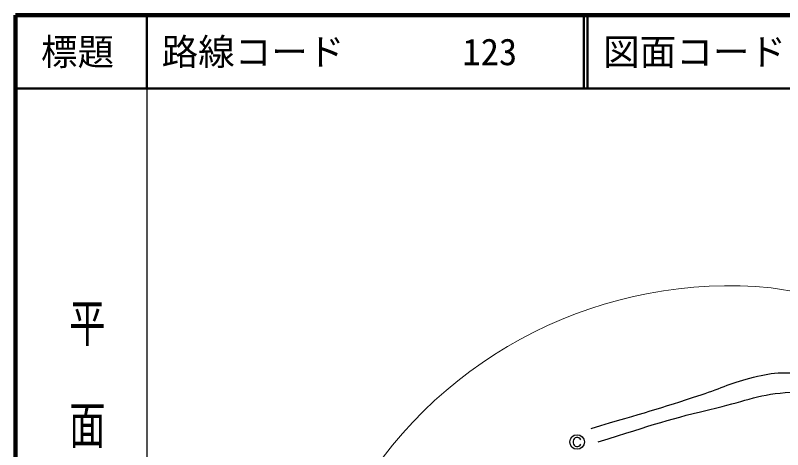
# Model space of a CAD drawing. Units: millimetres, scale not verified. Extents: x 40000 to 680000, y 20000 to 380000.
# Drawn here: x 40000 to 144928, y 320524 to 380000 of the extents above; entities that cross this region are included whole.
import ezdxf
from ezdxf.enums import TextEntityAlignment as Align

# ---------------------------------------------------------------- set-up
doc = ezdxf.new("R2010")
doc.units = ezdxf.units.MM
doc.header["$LTSCALE"] = 1000
for name, color, linetype, lineweight in [('M-BGD', 7, 'Continuous', 25), ('M-STR-HTXT', 7, 'Continuous', 13), ('M-STR-STRC', 7, 'Continuous', 25), ('M-TTL', 2, 'Continuous', 140), ('M-TTL-BAND', 7, 'Continuous', 25), ('M-TTL-LINE', 7, 'Continuous', 50)]:
    doc.layers.add(name, color=color, linetype=linetype, lineweight=lineweight)
doc.layers.add('M-TTL-TXT', color=7, linetype='Continuous')
doc.styles.add('@ＭＳ ゴシック', font='')
doc.styles.add('ＭＳ ゴシック', font='')
doc.styles.get('@ＭＳ ゴシック').set_extended_font_data('@MS Gothic')
doc.styles.get('ＭＳ ゴシック').set_extended_font_data('MS Gothic')

msp = doc.modelspace()

# ---------------------------------------------------------------- linework, layer by layer
at = {"layer": 'M-BGD'}
for points, knots in [([(118748, 323445), (126040, 325596), (127962, 326119), (133802, 328039), (136607, 328960), (138087, 329793), (140964, 330454), (142465, 330799), (143323, 331008), (144862, 331047), (146606, 331093), (147639, 330948), (149270, 330327), (150745, 329765), (151326, 328967), (152572, 327997), (154112, 326799), (154810, 325921), (156389, 324776), (158724, 323082), (160167, 322331), (162583, 320754), (163343, 320259), (163728, 319912), (164525, 319479), (165442, 318981), (165986, 318752), (166966, 318393), (169483, 317471), (171027, 317396), (173619, 316712), (178535, 315413), (181143, 313989), (186180, 313292), (190477, 312697), (192945, 312918), (197282, 312995), (200478, 313052), (202234, 313656), (205427, 313772), (206631, 313816), (207329, 313986), (208512, 313758), (209417, 313584), (209937, 313457), (210758, 313038), (211592, 312612), (211947, 312186), (212727, 311668), (214249, 310657), (215230, 310280), (216679, 309168), (218169, 308025), (218882, 307235), (220335, 306046), (222320, 304421), (223541, 303646), (225502, 301993), (227431, 300367), (228333, 299253), (230251, 297613), (232318, 295845), (233588, 294991), (235674, 293246), (237060, 292087), (237733, 291317), (239150, 290197), (241034, 288708), (242166, 287967), (244193, 286680), (248715, 283808), (251220, 282117), (256016, 279730), (258086, 278700), (259264, 278141), (261440, 277357), (263472, 276625), (264656, 276310), (266780, 275916), (269693, 275377), (271362, 275228), (274323, 275111), (277290, 274994), (279018, 274938), (281908, 275620), (286601, 276727), (289126, 277825), (293519, 279815), (295678, 280793), (296783, 281553), (298858, 282697), (300495, 283599), (301442, 284058), (303014, 285069), (304222, 285847), (304931, 286251), (306020, 287189), (308365, 289207), (308827, 290705), (310385, 293799)], [0, 0, 0, 0, 1, 1, 1, 2, 2, 2, 3, 3, 3, 4, 4, 4, 5, 5, 5, 6, 6, 6, 7, 7, 7, 8, 8, 8, 9, 9, 9, 10, 10, 10, 11, 11, 11, 12, 12, 12, 13, 13, 13, 14, 14, 14, 15, 15, 15, 16, 16, 16, 17, 17, 17, 18, 18, 18, 19, 19, 19, 20, 20, 20, 21, 21, 21, 22, 22, 22, 23, 23, 23, 24, 24, 24, 25, 25, 25, 26, 26, 26, 27, 27, 27, 28, 28, 28, 29, 29, 29, 30, 30, 30, 31, 31, 31, 32, 32, 32, 33, 33, 33, 33]), ([(119691, 321597), (127372, 323998), (129500, 324751), (135921, 326259), (139840, 327179), (141985, 328214), (146007, 328378), (147395, 328434), (148184, 328383), (149557, 328168), (150481, 328023), (151074, 328103), (151897, 327657), (152705, 327220), (152972, 326706), (153597, 326033), (154431, 325136), (154689, 324460), (155489, 323532), (155717, 323267), (155841, 323113), (156092, 322869), (158815, 320225), (160017, 318283), (163254, 316301), (165394, 314990), (166598, 314182), (168975, 313377), (172460, 312196), (174559, 312044), (178153, 311255), (181032, 310623), (182653, 310308), (185544, 309732), (186835, 309475), (187541, 309199), (188853, 309088), (193786, 308673), (196584, 309021), (201520, 308631), (203743, 308455), (204969, 308168), (207182, 307893), (208296, 307754), (208927, 307735), (210037, 307571), (210686, 307475), (211068, 307473), (211687, 307256), (214672, 306213), (216040, 304897), (218597, 303037), (220907, 301357), (222043, 300204), (224110, 298233), (224792, 297582), (225063, 297098), (225801, 296511), (226273, 296137), (226598, 296014), (227115, 295706), (228734, 294740), (229738, 294355), (231288, 293283), (234008, 291403), (235396, 290162), (238091, 288248), (243563, 284360), (246607, 282145), (252244, 278501), (253131, 277928), (253628, 277605), (254533, 277060), (257451, 275303), (258881, 273903), (262033, 272611), (263249, 272113), (263923, 271764), (265212, 271509), (268445, 270870), (270319, 270901), (273602, 270619), (276875, 270339), (277950, 270282), (281993, 270068)], [0, 0, 0, 0, 1, 1, 1, 2, 2, 2, 3, 3, 3, 4, 4, 4, 5, 5, 5, 6, 6, 6, 7, 7, 7, 8, 8, 8, 9, 9, 9, 10, 10, 10, 11, 11, 11, 12, 12, 12, 13, 13, 13, 14, 14, 14, 15, 15, 15, 16, 16, 16, 17, 17, 17, 18, 18, 18, 19, 19, 19, 20, 20, 20, 21, 21, 21, 22, 22, 22, 23, 23, 23, 24, 24, 24, 25, 25, 25, 26, 26, 26, 27, 27, 27, 28, 28, 28, 28])]:
    msp.add_open_spline(points, degree=3, knots=knots, dxfattribs=at)
at = {"layer": 'M-STR-HTXT'}
msp.add_line((143362, 342679), (209842, 331820), dxfattribs=at)
msp.add_arc((137634, 283448), 59508, 84.47597, 148.8703, dxfattribs=at)
at = {"layer": 'M-STR-STRC'}
for p, q in [((116718, 322177), (116568, 322127)), ((116918, 322177), (116718, 322177)), ((117068, 322127), (116918, 322177)), ((116318, 321877), (116268, 321677)), ((116268, 321677), (116268, 321477)), ((116268, 321477), (116318, 321277)), ((116418, 322027), (116318, 321877)), ((116318, 321277), (116418, 321127)), ((116568, 322127), (116418, 322027)), ((116418, 321127), (116568, 321027)), ((117218, 322027), (117068, 322127)), ((117068, 321027), (117218, 321127)), ((117318, 321877), (117218, 322027)), ((117218, 321127), (117318, 321277)), ((116568, 321027), (116718, 320977)), ((116718, 320977), (116918, 320977)), ((116918, 320977), (117068, 321027))]:
    msp.add_line(p, q, dxfattribs=at)
msp.add_circle((116818, 321577), 1000, dxfattribs=at)
at = {"layer": 'M-TTL'}
for p, q in [((40000, 380000), (40000, 20000)), ((680000, 380000), (40000, 380000))]:
    msp.add_line(p, q, dxfattribs=at)
at = {"layer": 'M-TTL-BAND'}
msp.add_line((58000, 370000), (58000, 20000), dxfattribs=at)
at = {"layer": 'M-TTL-LINE'}
for p, q in [((58000, 380000), (58000, 370000)), ((117750, 380000), (117750, 370000)), ((118250, 380000), (118250, 370000)), ((40000, 370000), (680000, 370000))]:
    msp.add_line(p, q, dxfattribs=at)

# ---------------------------------------------------------------- texts
at = {"layer": 'M-TTL-BAND', "style": '@ＭＳ ゴシック', "width": 1.4}
msp.add_text('平  面  図', height=3666, rotation=270, dxfattribs=at).set_placement((49777, 306475), align=Align.MIDDLE_RIGHT)
at = {"layer": 'M-TTL-TXT', "style": 'ＭＳ ゴシック'}
msp.add_text('標題', height=3666, dxfattribs=at).set_placement((48500, 375000), align=Align.MIDDLE_CENTER)
for s, p in [('路線コード', (60000, 375000)), ('123', (101142, 375000)), ('図面コード', (120380, 375000))]:
    msp.add_text(s, height=3666, dxfattribs=at).set_placement(p, align=Align.MIDDLE_LEFT)

doc.saveas('drawing.dxf')
